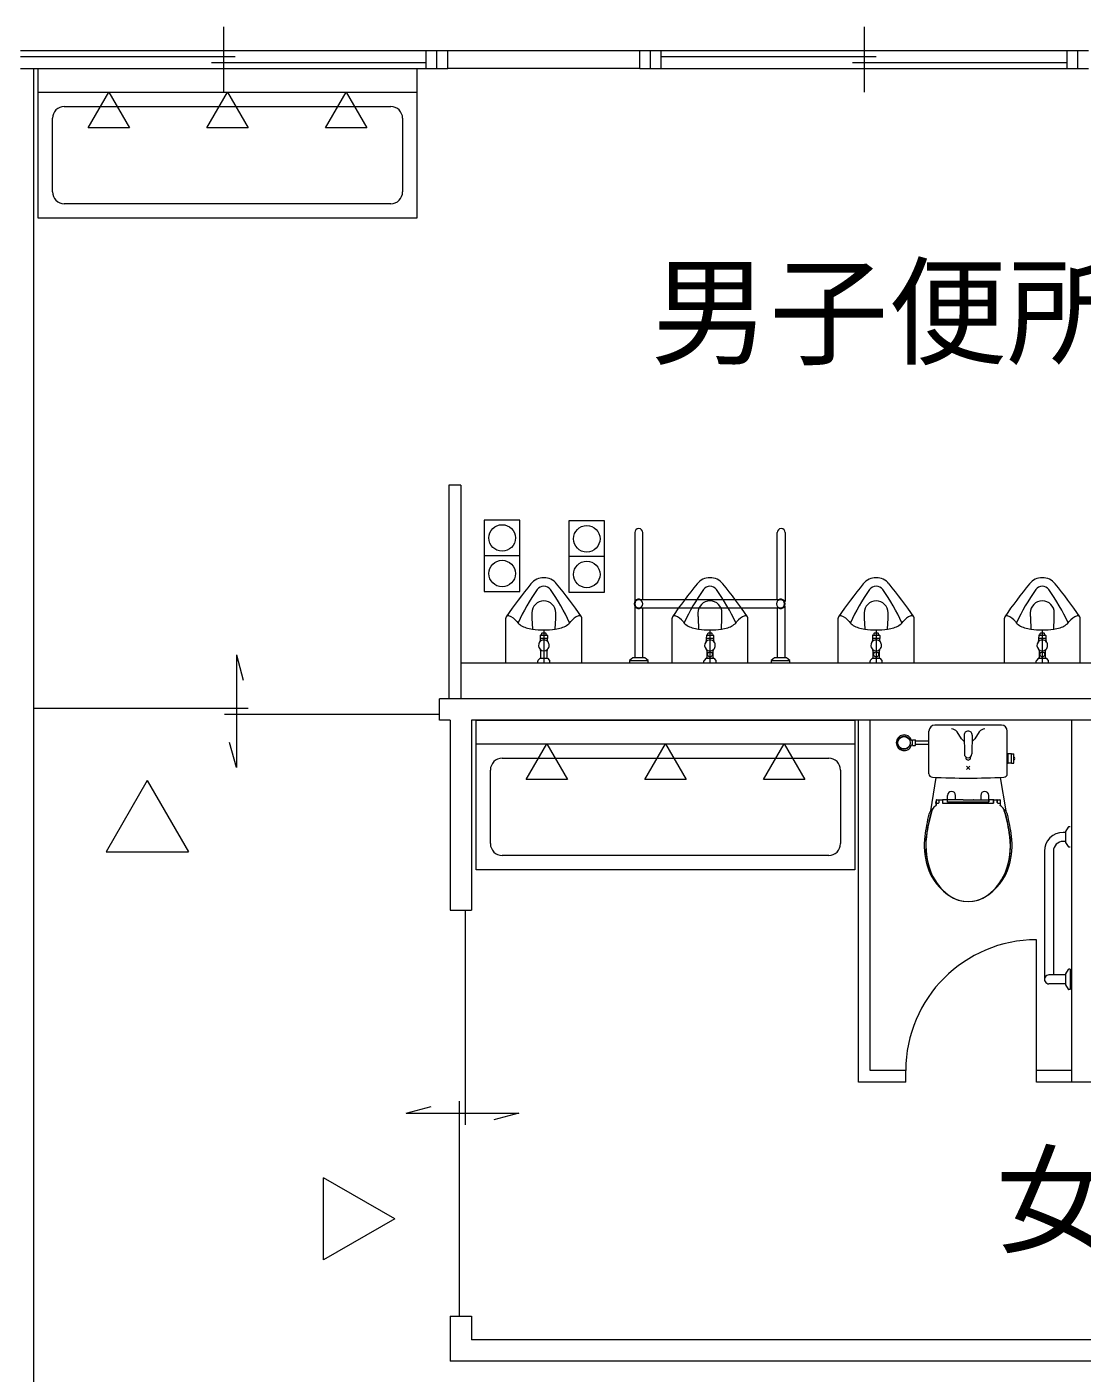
# Model space of a CAD drawing. Units: millimetres at full size, sheet at 1:100. Extents: x -84100 to 167013, y -59450 to 59350.
# Drawn here: x -24181 to -19736, y -21723 to -16053 of the extents above; entities that cross this region are included whole.
import ezdxf
from ezdxf.enums import TextEntityAlignment as Align

# ---------------------------------------------------------------- set-up
doc = ezdxf.new("R2010")
doc.units = ezdxf.units.MM
doc.header["$LTSCALE"] = 100
for name, color, linetype, lineweight in [('0-2_間仕切り', 5, 'Continuous', 9), ('0-4_通り芯', 3, 'Continuous', 9), ('0-7_作図線', 7, 'Continuous', 9), ('0-B_部屋面積', 4, 'Continuous', 9), ('3-1', 5, 'Continuous', 9)]:
    doc.layers.add(name, color=color, linetype=linetype, lineweight=lineweight)
doc.layers.add('1-E', color=7, linetype='Continuous')
doc.styles.add('ＭＳ ゴシック', font='')
doc.styles.get('ＭＳ ゴシック').set_extended_font_data('MS Gothic')

msp = doc.modelspace()

# ---------------------------------------------------------------- linework, layer by layer
at = {"layer": '0-2_間仕切り'}
for p, q in [((-23353.5, -16053.3), (-23353.5, -16328.3)), ((-20653.5, -16053.3), (-20653.5, -16328.3)), ((-24208.5, -16153.3), (-22498.5, -16153.3)), ((-21508.5, -16153.3), (-19798.5, -16153.3)), ((-24208.5, -16178.3), (-23303.5, -16178.3)), ((-23403.5, -16203.3), (-22498.5, -16203.3)), ((-21508.5, -16178.3), (-20603.5, -16178.3)), ((-20703.5, -16203.3), (-19798.5, -16203.3)), ((-24208.5, -16228.3), (-22498.5, -16228.3)), ((-21508.5, -16228.3), (-19798.5, -16228.3)), ((-23298.5, -18698.3), (-23298.5, -19173.3)), ((-23298.5, -18698.3), (-23270.1, -18804.5)), ((-24153.5, -18923.3), (-23248.5, -18923.3)), ((-23348.5, -18948.3), (-22443.5, -18948.3)), ((-23298.5, -19173.3), (-23327, -19067.2)), ((-22333.5, -20678.3), (-22333.5, -19773.3)), ((-22358.5, -21483.3), (-22358.5, -20578.3)), ((-22583.5, -20628.3), (-22477.4, -20599.9)), ((-22583.5, -20628.3), (-22108.5, -20628.3)), ((-22108.5, -20628.3), (-22214.7, -20656.8))]:
    msp.add_line(p, q, dxfattribs=at)
at = {"layer": '0-4_通り芯'}
for p, q in [((-22408.5, -16153.3), (-21598.5, -16153.3)), ((-24153.5, -16228.3), (-24153.5, -25228.3)), ((-21598.5, -16228.3), (-22408.5, -16228.3)), ((-22443.5, -18973.3), (-22443.5, -18883.3)), ((-16253.5, -18883.3), (-22443.5, -18883.3)), ((-22398.5, -18973.3), (-22443.5, -18973.3)), ((-22398.5, -18973.3), (-22398.5, -19773.3)), ((-22308.5, -18973.3), (-22308.5, -19773.3)), ((-16253.5, -18973.3), (-22308.5, -18973.3)), ((-22398.5, -19773.3), (-22308.5, -19773.3)), ((-22398.5, -21483.3), (-22308.5, -21483.3)), ((-22398.5, -21483.3), (-22398.5, -21673.3)), ((-22308.5, -21483.3), (-22308.5, -21583.3)), ((-16253.5, -21583.3), (-22308.5, -21583.3)), ((-16253.5, -21673.3), (-22398.5, -21673.3))]:
    msp.add_line(p, q, dxfattribs=at)
at = {"layer": '0-7_作図線'}
for p, q in [((-22498.5, -16153.3), (-22408.5, -16153.3)), ((-22498.5, -16228.3), (-22498.5, -16153.3)), ((-22453.5, -16228.3), (-22453.5, -16153.3)), ((-22408.5, -16228.3), (-22408.5, -16153.3)), ((-21598.5, -16153.3), (-21508.5, -16153.3)), ((-21598.5, -16228.3), (-21598.5, -16153.3)), ((-21553.5, -16228.3), (-21553.5, -16153.3)), ((-21508.5, -16228.3), (-21508.5, -16153.3)), ((-19798.5, -16153.3), (-19708.5, -16153.3)), ((-19798.5, -16228.3), (-19798.5, -16153.3)), ((-19753.5, -16228.3), (-19753.5, -16153.3)), ((-22498.5, -16228.3), (-22408.5, -16228.3)), ((-21598.5, -16228.3), (-21508.5, -16228.3)), ((-19798.5, -16228.3), (-19708.5, -16228.3))]:
    msp.add_line(p, q, dxfattribs=at)
at = {"layer": '0-B_部屋面積'}
for p, q in [((-24133.5, -16858.3), (-24133.5, -16228.3)), ((-24133.5, -16228.3), (-22538.5, -16228.3)), ((-24133.5, -16328.3), (-22538.5, -16328.3)), ((-24073.5, -16748.3), (-24073.5, -16438.3)), ((-24023.5, -16388.3), (-22648.5, -16388.3)), ((-22598.5, -16438.3), (-22598.5, -16748.3)), ((-22648.5, -16798.3), (-24023.5, -16798.3)), ((-22353.5, -17983.3), (-22403.5, -17983.3)), ((-22403.5, -17983.3), (-22403.5, -18883.3)), ((-22353.5, -17983.3), (-22353.5, -18883.3)), ((-21620.5, -18183.3), (-21620.5, -18473.8)), ((-21586.5, -18466.3), (-21586.5, -18183.3)), ((-21020.5, -18466.3), (-21020.5, -18183.3)), ((-20986.5, -18183.3), (-20986.5, -18473.8)), ((-22104.1, -18280.8), (-22254.1, -18280.8)), ((-21747.7, -18284.3), (-21897.7, -18284.3)), ((-21003.5, -18466.3), (-21603.5, -18466.3)), ((-22054, -18521.4), (-22054, -18533.4)), ((-21953, -18533.4), (-21953, -18521.4)), ((-21620.5, -18492.9), (-21620.5, -18711.3)), ((-21603.5, -18500.3), (-21003.5, -18500.3)), ((-21586.5, -18711.3), (-21586.5, -18500.3)), ((-21354, -18521.4), (-21354, -18533.4)), ((-21253, -18533.4), (-21253, -18521.4)), ((-21020.5, -18500.3), (-21020.5, -18711.3)), ((-20986.5, -18711.3), (-20986.5, -18492.9)), ((-20654, -18521.4), (-20654, -18533.4)), ((-20553, -18533.4), (-20553, -18521.4)), ((-19954, -18521.4), (-19954, -18533.4)), ((-19853, -18533.4), (-19853, -18521.4)), ((-22163.5, -18733.3), (-22163.5, -18543.3)), ((-22053.8, -18543.1), (-22051.5, -18589.5)), ((-22003.5, -18593.3), (-22003.5, -18733.3)), ((-21955.6, -18589.5), (-21953.3, -18543.1)), ((-21843.5, -18733.3), (-21843.5, -18543.3)), ((-21463.5, -18733.3), (-21463.5, -18543.3)), ((-21353.8, -18543.1), (-21351.5, -18589.5)), ((-21303.5, -18593.3), (-21303.5, -18733.3)), ((-21255.6, -18589.5), (-21253.3, -18543.1)), ((-21143.5, -18733.3), (-21143.5, -18543.3)), ((-20763.5, -18733.3), (-20763.5, -18543.3)), ((-20653.8, -18543.1), (-20651.5, -18589.5)), ((-20603.5, -18593.3), (-20603.5, -18733.3)), ((-20555.6, -18589.5), (-20553.3, -18543.1)), ((-20443.5, -18733.3), (-20443.5, -18543.3)), ((-20063.5, -18733.3), (-20063.5, -18543.3)), ((-19953.8, -18543.1), (-19951.5, -18589.5)), ((-19903.5, -18593.3), (-19903.5, -18733.3)), ((-19855.6, -18589.5), (-19853.3, -18543.1)), ((-19743.5, -18733.3), (-19743.5, -18543.3)), ((-21987.8, -18629.3), (-22019.3, -18629.3)), ((-22019.3, -18629.3), (-22019.3, -18638.5)), ((-22018.8, -18617.3), (-22019, -18629.3)), ((-22013.4, -18609.3), (-22013.5, -18615.3)), ((-21993.6, -18615.3), (-21993.7, -18609.3)), ((-21988.2, -18617.3), (-21988, -18629.3)), ((-21987.8, -18638.5), (-21987.8, -18629.3)), ((-21287.8, -18629.3), (-21319.3, -18629.3)), ((-21319.3, -18629.3), (-21319.3, -18638.5)), ((-21318.8, -18617.3), (-21319, -18629.3)), ((-21313.4, -18609.3), (-21313.5, -18615.3)), ((-21293.6, -18615.3), (-21293.7, -18609.3)), ((-21288.2, -18617.3), (-21288, -18629.3)), ((-21287.8, -18638.5), (-21287.8, -18629.3)), ((-20587.8, -18629.3), (-20619.3, -18629.3)), ((-20619.3, -18629.3), (-20619.3, -18638.5)), ((-20618.8, -18617.3), (-20619, -18629.3)), ((-20613.4, -18609.3), (-20613.5, -18615.3)), ((-20593.6, -18615.3), (-20593.7, -18609.3)), ((-20588.2, -18617.3), (-20588, -18629.3)), ((-20587.8, -18638.5), (-20587.8, -18629.3)), ((-19887.8, -18629.3), (-19919.3, -18629.3)), ((-19919.3, -18629.3), (-19919.3, -18638.5)), ((-19918.8, -18617.3), (-19919, -18629.3)), ((-19913.4, -18609.3), (-19913.5, -18615.3)), ((-19893.6, -18615.3), (-19893.7, -18609.3)), ((-19888.2, -18617.3), (-19888, -18629.3)), ((-19887.8, -18638.5), (-19887.8, -18629.3)), ((-22017, -18680), (-22017, -18712.3)), ((-21990, -18712.3), (-21990, -18680)), ((-21317, -18680), (-21317, -18712.3)), ((-21290, -18712.3), (-21290, -18680)), ((-20617, -18680), (-20617, -18712.3)), ((-20590, -18712.3), (-20590, -18680)), ((-19917, -18680), (-19917, -18712.3)), ((-19890, -18712.3), (-19890, -18680)), ((-18828.5, -18733.3), (-22353.5, -18733.3)), ((-22029.3, -18733.3), (-22029.3, -18724.9)), ((-22019.2, -18712.8), (-22028.2, -18722.2)), ((-22018.1, -18712.3), (-21988.9, -18712.3)), ((-21987.8, -18712.8), (-21978.9, -18722.2)), ((-21977.8, -18733.3), (-21977.8, -18724.9)), ((-21642.5, -18721.3), (-21564.5, -18721.3)), ((-21329.3, -18733.3), (-21329.3, -18724.9)), ((-21319.2, -18712.8), (-21328.2, -18722.2)), ((-21318.1, -18712.3), (-21288.9, -18712.3)), ((-21287.8, -18712.8), (-21278.9, -18722.2)), ((-21277.8, -18733.3), (-21277.8, -18724.9)), ((-21045.4, -18721.3), (-21045.4, -18733.3)), ((-20629.3, -18733.3), (-20629.3, -18724.9)), ((-20619.2, -18712.8), (-20628.2, -18722.2)), ((-20618.1, -18712.3), (-20588.9, -18712.3)), ((-20587.8, -18712.8), (-20578.9, -18722.2)), ((-20577.8, -18733.3), (-20577.8, -18724.9)), ((-19929.3, -18733.3), (-19929.3, -18724.9)), ((-19919.2, -18712.8), (-19928.2, -18722.2)), ((-19918.1, -18712.3), (-19888.9, -18712.3)), ((-19887.8, -18712.8), (-19878.9, -18722.2)), ((-19877.8, -18733.3), (-19877.8, -18724.9)), ((-22288.5, -19603.3), (-22288.5, -18973.3)), ((-22288.5, -18973.3), (-20693.5, -18973.3)), ((-20678.5, -20498.3), (-20678.5, -18973.3)), ((-20628.5, -20448.3), (-20628.5, -18973.3)), ((-20076, -18994.3), (-20356, -18994.3)), ((-19778.5, -20498.3), (-19778.5, -18973.3)), ((-20381, -19198.6), (-20381, -19019.3)), ((-20244, -19051.9), (-20262.7, -19022.3)), ((-20233, -19036.5), (-20232, -19115.4)), ((-20199, -19036.5), (-20200, -19115.4)), ((-20169.4, -19022.3), (-20188.1, -19051.9)), ((-20051, -19198.6), (-20051, -19019.3)), ((-22288.5, -19073.3), (-20693.5, -19073.3)), ((-20449.3, -19056.6), (-20438.8, -19056.6)), ((-20438, -19057.4), (-20438.8, -19056.6)), ((-20438, -19079.4), (-20438.8, -19080.1)), ((-20438, -19079.4), (-20438, -19057.4)), ((-20381, -19061), (-20438, -19061)), ((-20381, -19075.6), (-20438, -19075.6)), ((-22178.5, -19133.3), (-20803.5, -19133.3)), ((-20049, -19118.8), (-20051, -19118.8)), ((-20049, -19150.8), (-20051, -19150.8)), ((-20049, -19115.9), (-20049, -19153.8)), ((-20033.3, -19115.3), (-20048, -19114.9)), ((-20033.3, -19154.3), (-20048, -19154.8)), ((-20033, -19115.6), (-20024, -19115.6)), ((-20033, -19154.1), (-20033, -19115.6)), ((-20033, -19154.1), (-20024, -19154.1)), ((-20023, -19153.1), (-20023, -19116.6)), ((-22228.5, -19493.3), (-22228.5, -19183.3)), ((-20753.5, -19183.3), (-20753.5, -19493.3)), ((-20351.5, -19214.3), (-20374.1, -19355.3)), ((-20208.9, -19180.4), (-20223.1, -19166.3)), ((-20208.9, -19166.3), (-20223.1, -19180.4)), ((-20080.5, -19214.3), (-20057.9, -19355.3)), ((-20350.5, -19309.3), (-20350.5, -19331.1)), ((-20350.5, -19322.3), (-20340.5, -19322.3)), ((-20349.5, -19308.3), (-20338.7, -19308.3)), ((-20348.8, -19322.3), (-20340.7, -19322.1)), ((-20338.7, -19320.1), (-20338.7, -19308.3)), ((-20338.5, -19320.3), (-20338.5, -19309.3)), ((-20337.5, -19308.3), (-20324.5, -19308.3)), ((-20323.5, -19309.3), (-20323.5, -19322.7)), ((-20323.5, -19322.7), (-20323.3, -19322.7)), ((-20323.3, -19309.3), (-20323.3, -19322.7)), ((-20323.3, -19322.7), (-20246, -19322.7)), ((-20304.3, -19308.3), (-20322.3, -19308.3)), ((-20303.3, -19317.1), (-20303.3, -19309.3)), ((-20303, -19318), (-20303, -19290.3)), ((-20239, -19308.3), (-20302, -19308.3)), ((-20227, -19318.3), (-20301.2, -19319.1)), ((-20269.1, -19308.3), (-20269.1, -19303.3)), ((-20269, -19303.3), (-20269, -19290.3)), ((-20246, -19322.7), (-20245, -19322.7)), ((-20245, -19322.7), (-20243.9, -19322.8)), ((-20243.9, -19322.8), (-20242.6, -19322.8)), ((-20242.6, -19322.8), (-20241.2, -19322.8)), ((-20241.2, -19322.8), (-20239.6, -19322.8)), ((-20239.6, -19322.8), (-20237.9, -19322.8)), ((-20237.9, -19322.8), (-20236, -19322.8)), ((-20236, -19322.8), (-20234, -19322.8)), ((-20234.7, -19309.3), (-20197.4, -19309.3)), ((-20234, -19322.8), (-20231.8, -19322.8)), ((-20231.8, -19322.8), (-20229.5, -19322.8)), ((-20229.5, -19322.8), (-20227, -19322.8)), ((-20216, -19318.3), (-20227, -19318.3)), ((-20227, -19322.8), (-20221.5, -19322.8)), ((-20221.5, -19322.8), (-20216, -19322.8)), ((-20205, -19318.3), (-20216, -19318.3)), ((-20216, -19322.8), (-20210.5, -19322.8)), ((-20210.5, -19322.8), (-20205, -19322.8)), ((-20205, -19322.8), (-20202.5, -19322.8)), ((-20202.5, -19322.8), (-20200.2, -19322.8)), ((-20200.2, -19322.8), (-20198.1, -19322.8)), ((-20198.1, -19322.8), (-20196, -19322.8)), ((-20196, -19322.8), (-20194.1, -19322.8)), ((-20194.1, -19322.8), (-20192.4, -19322.8)), ((-20193, -19308.3), (-20130, -19308.3)), ((-20192.4, -19322.8), (-20190.8, -19322.8)), ((-20190.8, -19322.8), (-20189.4, -19322.8)), ((-20189.4, -19322.8), (-20188.1, -19322.8)), ((-20188.1, -19322.8), (-20187, -19322.7)), ((-20187, -19322.7), (-20186, -19322.7)), ((-20163, -19290.3), (-20163, -19303.3)), ((-20162.9, -19303.3), (-20162.9, -19308.3)), ((-20129, -19318), (-20129, -19290.3)), ((-20128.8, -19309.3), (-20128.8, -19317.1)), ((-20109.8, -19308.3), (-20127.8, -19308.3)), ((-20108.8, -19322.7), (-20108.8, -19309.3)), ((-20108.5, -19309.3), (-20108.5, -19322.7)), ((-20107.5, -19308.3), (-20094.5, -19308.3)), ((-20093.5, -19320.3), (-20093.5, -19309.3)), ((-20093.3, -19308.3), (-20082.5, -19308.3)), ((-20093.3, -19308.3), (-20093.3, -19320.1)), ((-20091.5, -19322.3), (-20081.5, -19322.3)), ((-20091.4, -19322.1), (-20083.2, -19322.3)), ((-20081.5, -19309.3), (-20081.5, -19331.1)), ((-19805.6, -19446), (-19815.6, -19446)), ((-19805.6, -19443.1), (-19805.6, -19487)), ((-19795, -19424), (-19805.3, -19442.1)), ((-19785.6, -19422.5), (-19792.4, -19422.5)), ((-19805.6, -19484), (-19815.6, -19484)), ((-19805.3, -19488), (-19795, -19506)), ((-20803.5, -19543.3), (-22178.5, -19543.3)), ((-19894.6, -19525), (-19894.6, -20065)), ((-19856.6, -19525), (-19856.6, -20046)), ((-19785.6, -19507.5), (-19792.4, -19507.5)), ((-19928.5, -20498.3), (-19928.5, -19898.3)), ((-19805.6, -20046), (-19875.6, -20046)), ((-19805.6, -20043.1), (-19805.6, -20087)), ((-19795, -20024), (-19805.3, -20042.1)), ((-19785.6, -20022.5), (-19792.4, -20022.5)), ((-19785.6, -20022.5), (-19785.6, -20107.5)), ((-19805.6, -20084), (-19875.6, -20084)), ((-19805.3, -20088), (-19795, -20106)), ((-19785.6, -20107.5), (-19792.4, -20107.5)), ((-20478.5, -20448.3), (-20628.5, -20448.3)), ((-20478.5, -20498.3), (-20478.5, -20448.3)), ((-19778.5, -20448.3), (-19928.5, -20448.3)), ((-20478.5, -20498.3), (-20678.5, -20498.3)), ((-19778.5, -20498.3), (-19928.5, -20498.3)), ((-19578.5, -20498.3), (-19778.5, -20498.3))]:
    msp.add_line(p, q, dxfattribs=at)
for points in [[(-22538.5, -16228.3), (-22538.5, -16858.3), (-24133.5, -16858.3)], [(-22016.8, -18615.3), (-21993.6, -18615.3), (-21990.2, -18615.3)], [(-21316.8, -18615.3), (-21293.6, -18615.3), (-21290.2, -18615.3)], [(-20616.8, -18615.3), (-20593.6, -18615.3), (-20590.2, -18615.3)], [(-19916.8, -18615.3), (-19893.6, -18615.3), (-19890.2, -18615.3)], [(-21564.5, -18733.3), (-21564.5, -18721.3), (-21578.4, -18711.3), (-21628.7, -18711.3), (-21642.5, -18721.3), (-21642.5, -18733.3)], [(-20981.2, -18711.3), (-21031.5, -18711.3), (-21045.4, -18721.3), (-20967.4, -18721.3)], [(-20967.4, -18733.3), (-20967.4, -18721.3), (-20981.2, -18711.3)], [(-20693.5, -18973.3), (-20693.5, -19603.3), (-22288.5, -19603.3)], [(-20450, -19079.4), (-20450, -19057.4), (-20449.3, -19056.6)], [(-20450, -19079.4), (-20449.3, -19080.1), (-20438.8, -19080.1)], [(-20130.8, -19319.1), (-20196, -19318.4), (-20205, -19318.3)], [(-20186, -19322.7), (-20108.8, -19322.7), (-20108.5, -19322.7)]]:
    msp.add_lwpolyline(points, dxfattribs=at)
for points in [[(-23836, -16328.3), (-23749.4, -16478.3), (-23922.6, -16478.3)], [(-23336, -16328.3), (-23249.4, -16478.3), (-23422.6, -16478.3)], [(-22836, -16328.3), (-22749.4, -16478.3), (-22922.6, -16478.3)], [(-22254.1, -18430.8), (-22104.1, -18430.8), (-22104.1, -18130.8), (-22254.1, -18130.8)], [(-21897.7, -18434.4), (-21747.7, -18434.4), (-21747.7, -18134.3), (-21897.7, -18134.3)], [(-21991, -19073.3), (-21904.4, -19223.3), (-22077.6, -19223.3)], [(-21491, -19073.3), (-21404.4, -19223.3), (-21577.6, -19223.3)], [(-20991, -19073.3), (-20904.4, -19223.3), (-21077.6, -19223.3)]]:
    msp.add_lwpolyline(points, close=True, dxfattribs=at)
for centre, radius in [((-22179.1, -18205.8), 55.9), ((-21822.7, -18209.4), 55.9), ((-22179.1, -18355.8), 55.9), ((-21822.7, -18359.4), 55.9), ((-21303.5, -18696.3), 10.5), ((-20603.5, -18696.3), 10.5), ((-19903.5, -18696.3), 10.5), ((-20486, -19068.3), 26.2)]:
    msp.add_circle(centre, radius, dxfattribs=at)
for centre, radius, start, end in [((-24023.5, -16438.3), 50, 90, 180), ((-22648.5, -16438.3), 50, 0, 90), ((-24023.5, -16748.3), 50, 180, 270), ((-22648.5, -16748.3), 50, 270, 360), ((-21603.5, -18183.3), 17, 0, 180), ((-21003.5, -18183.3), 17, 0, 180), ((-20511.6, -19667.7), 2000, 140.6252, 145.5969), ((-21382.2, -18891.4), 800, 144.2022, 155.828), ((-22003.5, -18443.3), 70, 90, 140.6255), ((-22003.5, -18443.3), 34, 35.8043, 144.1934), ((-22003.5, -18443.3), 70, 39.3751, 90), ((-22624.8, -18891.4), 800, 24.172, 35.7977), ((-23495.4, -19667.7), 2000, 34.4031, 39.3748), ((-19811.6, -19667.7), 2000, 140.6252, 145.5969), ((-20682.2, -18891.4), 800, 144.2022, 155.828), ((-21303.5, -18443.3), 70, 90, 140.6255), ((-21303.5, -18443.3), 34, 35.8043, 144.1934), ((-21303.5, -18443.3), 70, 39.3751, 90), ((-21924.8, -18891.4), 800, 24.172, 35.7977), ((-22795.4, -19667.7), 2000, 34.4031, 39.3748), ((-19111.6, -19667.7), 2000, 140.6252, 145.5969), ((-19982.2, -18891.4), 800, 144.2022, 155.828), ((-20603.5, -18443.3), 70, 90, 140.6255), ((-20603.5, -18443.3), 34, 35.8043, 144.1934), ((-20603.5, -18443.3), 70, 39.3751, 90), ((-21224.8, -18891.4), 800, 24.172, 35.7977), ((-22095.4, -19667.7), 2000, 34.4031, 39.3748), ((-18411.6, -19667.7), 2000, 140.6252, 145.5969), ((-19282.2, -18891.4), 800, 144.2022, 155.828), ((-19903.5, -18443.3), 70, 90, 140.6255), ((-19903.5, -18443.3), 34, 35.8043, 144.1934), ((-19903.5, -18443.3), 70, 39.3751, 90), ((-20524.8, -18891.4), 800, 24.172, 35.7977), ((-21395.4, -19667.7), 2000, 34.4031, 39.3748), ((-22003.5, -18521.4), 50.5, 0, 180), ((-21603.5, -18483.3), 19.5, 60.6679, 299.3321), ((-21603.5, -18483.3), 18.5, 66.7686, 293.2315), ((-21603.5, -18483.3), 17, 90, 270), ((-21603.5, -18483.3), 17, 270, 90), ((-21303.5, -18521.4), 50.5, 0, 180), ((-21006.4, -18483.3), 17, 90, 270), ((-21006.4, -18483.3), 19.5, 240.6679, 119.3321), ((-21006.4, -18483.3), 18.5, 246.7686, 113.2315), ((-21006.4, -18483.3), 17, 270, 90), ((-20603.5, -18521.4), 50.5, 0, 180), ((-19903.5, -18521.4), 50.5, 0, 180), ((-22153.5, -18543.3), 10, 145.598, 180), ((-22153.5, -18543.3), 10, 72.5961, 145.598), ((-22172.8, -18600.1), 70, 36.912, 71.4253), ((-21859, -18533.4), 195, 180, 182.8592), ((-22148, -18533.4), 195, 357.1408, 360), ((-21834.2, -18600.1), 70, 108.9638, 143.0885), ((-21853.5, -18543.3), 10, 34.4062, 110.1329), ((-21853.5, -18543.3), 10, 0, 34.4062), ((-21453.5, -18543.3), 10, 145.598, 180), ((-21453.5, -18543.3), 10, 72.5961, 145.598), ((-21472.8, -18600.1), 70, 36.912, 71.4253), ((-21159, -18533.4), 195, 180, 182.8592), ((-21448, -18533.4), 195, 357.1408, 360), ((-21134.2, -18600.1), 70, 108.9638, 143.0885), ((-21153.5, -18543.3), 10, 34.4062, 110.1329), ((-21153.5, -18543.3), 10, 0, 34.4062), ((-20753.5, -18543.3), 10, 145.598, 180), ((-20753.5, -18543.3), 10, 72.5961, 145.598), ((-20772.8, -18600.1), 70, 36.912, 71.4253), ((-20459, -18533.4), 195, 180, 182.8592), ((-20748, -18533.4), 195, 357.1408, 360), ((-20434.2, -18600.1), 70, 108.9638, 143.0885), ((-20453.5, -18543.3), 10, 34.4062, 110.1329), ((-20453.5, -18543.3), 10, 0, 34.4062), ((-20053.5, -18543.3), 10, 145.598, 180), ((-20053.5, -18543.3), 10, 72.5961, 145.598), ((-20072.8, -18600.1), 70, 36.912, 71.4253), ((-19759, -18533.4), 195, 180, 182.8592), ((-20048, -18533.4), 195, 357.1408, 360), ((-19734.2, -18600.1), 70, 108.9638, 143.0885), ((-19753.5, -18543.3), 10, 34.4062, 110.1329), ((-19753.5, -18543.3), 10, 0, 34.4062), ((-22060.9, -18516.1), 70, 216.911, 255.5564), ((-22003.5, -18293.3), 300, 255.5566, 260.8041), ((-22003.5, -18293.3), 300, 260.8041, 279.1959), ((-22003.5, -18293.3), 300, 279.1959, 284.4432), ((-21946.2, -18516.1), 70, 284.4436, 323.0885), ((-21360.9, -18516.1), 70, 216.911, 255.5564), ((-21303.5, -18293.3), 300, 255.5566, 260.8041), ((-21303.5, -18293.3), 300, 260.8041, 279.1959), ((-21303.5, -18293.3), 300, 279.1959, 284.4432), ((-21246.1, -18516.1), 70, 284.4436, 323.0885), ((-20660.9, -18516.1), 70, 216.911, 255.5564), ((-20603.5, -18293.3), 300, 255.5566, 260.8041), ((-20603.5, -18293.3), 300, 260.8041, 279.1959), ((-20603.5, -18293.3), 300, 279.1959, 284.4432), ((-20546.2, -18516.1), 70, 284.4436, 323.0885), ((-19960.9, -18516.1), 70, 216.911, 255.5564), ((-19903.5, -18293.3), 300, 255.5566, 260.8041), ((-19903.5, -18293.3), 300, 260.8041, 279.1959), ((-19903.5, -18293.3), 300, 279.1959, 284.4432), ((-19846.2, -18516.1), 70, 284.4436, 323.0885), ((-22003.5, -18658.3), 22.5, 142.401, 225.2917), ((-22029.3, -18638.5), 10, 323.5048, 0.0011), ((-22003.5, -18658.3), 22.5, 37.5992, 142.0066), ((-22016.8, -18617.3), 2, 89.9992, 178.9743), ((-22011.4, -18609.4), 2, 90.5502, 178.9027), ((-22003.5, -19407.3), 800, 89.4372, 90.5628), ((-21995.7, -18609.4), 2, 1.0915, 89.4254), ((-21990.2, -18617.3), 2, 1.0199, 89.9992), ((-21977.8, -18638.5), 10, 180, 217.5985), ((-22003.5, -18658.3), 22.5, 0, 37.5992), ((-21303.5, -18658.3), 22.5, 142.401, 225.2917), ((-21329.3, -18638.5), 10, 323.5048, 0.0011), ((-21303.5, -18658.3), 22.5, 37.5992, 142.0066), ((-21316.8, -18617.3), 2, 89.9992, 178.9743), ((-21311.4, -18609.4), 2, 90.5502, 178.9027), ((-21303.5, -19407.3), 800, 89.4372, 90.5628), ((-21295.7, -18609.4), 2, 1.0915, 89.4254), ((-21290.2, -18617.3), 2, 1.0199, 89.9992), ((-21277.8, -18638.5), 10, 180, 217.5985), ((-21303.5, -18658.3), 22.5, 0, 37.5992), ((-20603.5, -18658.3), 22.5, 142.401, 225.2917), ((-20629.3, -18638.5), 10, 323.5048, 0.0011), ((-20603.5, -18658.3), 22.5, 37.5992, 142.0066), ((-20616.8, -18617.3), 2, 89.9992, 178.9743), ((-20611.4, -18609.4), 2, 90.5502, 178.9027), ((-20603.5, -19407.3), 800, 89.4372, 90.5628), ((-20595.7, -18609.4), 2, 1.0915, 89.4254), ((-20590.2, -18617.3), 2, 1.0199, 89.9992), ((-20577.8, -18638.5), 10, 180, 217.5985), ((-20603.5, -18658.3), 22.5, 0, 37.5992), ((-19903.5, -18658.3), 22.5, 142.401, 225.2917), ((-19929.3, -18638.5), 10, 323.5048, 0.0011), ((-19903.5, -18658.3), 22.5, 37.5992, 142.0066), ((-19916.8, -18617.3), 2, 89.9992, 178.9743), ((-19911.4, -18609.4), 2, 90.5502, 178.9027), ((-19903.5, -19407.3), 800, 89.4372, 90.5628), ((-19895.7, -18609.4), 2, 1.0915, 89.4254), ((-19890.2, -18617.3), 2, 1.0199, 89.9992), ((-19877.8, -18638.5), 10, 180, 217.5985), ((-19903.5, -18658.3), 22.5, 0, 37.5992), ((-22003.5, -18658.3), 22.5, 225.2917, 314.6907), ((-22025, -18680), 8, 0, 44.8544), ((-21982, -18680), 8, 135.1951, 180), ((-22003.5, -18658.3), 22.5, 314.6907, 360), ((-21303.5, -18658.3), 22.5, 225.2917, 314.6907), ((-21325, -18680), 8, 0, 44.8544), ((-21282, -18680), 8, 135.1951, 180), ((-21303.5, -18658.3), 22.5, 314.6907, 360), ((-20603.5, -18658.3), 22.5, 225.2917, 314.6907), ((-20625, -18680), 8, 0, 44.8544), ((-20582, -18680), 8, 135.1951, 180), ((-20603.5, -18658.3), 22.5, 314.6907, 360), ((-19903.5, -18658.3), 22.5, 225.2917, 314.6907), ((-19925, -18680), 8, 0, 44.8544), ((-19882, -18680), 8, 135.1951, 180), ((-19903.5, -18658.3), 22.5, 314.6907, 360), ((-22025.3, -18724.9), 4, 136.327, 180), ((-22018.1, -18713.8), 1.5, 89.9989, 136.3287), ((-21988.9, -18713.8), 1.5, 43.6697, 89.9989), ((-21981.8, -18724.9), 4, 0, 43.6686), ((-21325.3, -18724.9), 4, 136.327, 180), ((-21318.1, -18713.8), 1.5, 89.9989, 136.3287), ((-21288.9, -18713.8), 1.5, 43.6697, 89.9989), ((-21281.8, -18724.9), 4, 0, 43.6686), ((-20625.3, -18724.9), 4, 136.327, 180), ((-20618.1, -18713.8), 1.5, 89.9989, 136.3287), ((-20588.9, -18713.8), 1.5, 43.6697, 89.9989), ((-20581.8, -18724.9), 4, 0, 43.6686), ((-19925.3, -18724.9), 4, 136.327, 180), ((-19918.1, -18713.8), 1.5, 89.9989, 136.3287), ((-19888.9, -18713.8), 1.5, 43.6697, 89.9989), ((-19881.8, -18724.9), 4, 0, 43.6686), ((-20356, -19019.3), 25, 90, 180), ((-20076, -19019.3), 25, 0, 90), ((-20486, -19068.3), 33, 19.0987, 340.7532), ((-20486, -19068.3), 27, 39.9937, 319.8582), ((-20450, -19038.1), 20, 219.9937, 270), ((-20286.6, -19040.3), 30, 37, 90), ((-20216, -19036.3), 17, 90, 180.7285), ((-20216, -19036.3), 17, 359.2714, 90), ((-20145.4, -19040.3), 30, 90, 143), ((-20450.1, -19098.6), 20, 90, 139.8582), ((-20216, -19034.3), 33, 212.1017, 239.6694), ((-20216, -19034.3), 33, 300.3305, 327.8983), ((-22178.5, -19183.3), 50, 90, 180), ((-20803.5, -19183.3), 50, 0, 90), ((-20216, -19115.4), 16, 180, 0), ((-20216, -19131.3), 10, 162.1567, 17.8433), ((-20048, -19115.9), 1, 88.2101, 180), ((-20048, -19153.8), 1, 180, 271.7899), ((-20033.3, -19115.6), 0.3, 0, 88.2101), ((-20033.3, -19154), 0.3, 271.7899, 360), ((-20024, -19116.6), 1, 0, 90), ((-20024, -19153.1), 1, 270, 0), ((-20027.3, -19134.8), 8.3, 301.203, 58.7969), ((-20366, -19198.6), 15, 180, 267.1187), ((-20216, -16217.3), 3000, 267.1196, 270), ((-20216, -16217.3), 3000, 270, 272.8804), ((-20066, -19198.6), 15, 272.8773, 359.9998), ((-20286, -19290.3), 17, 0, 180), ((-20146, -19290.3), 17, 0, 180), ((-20334.8, -19364.2), 35, 119.483, 152.7403), ((-20322.8, -19322.3), 30, 157.4597, 200.2406), ((-20353.5, -19331.1), 3, 299.483, 328.6076), ((-20353.5, -19331.1), 3, 328.6076, 360), ((-20349.5, -19309.3), 1, 90, 180), ((-20349.5, -19323.3), 1, 90, 180), ((-20340.7, -19320.1), 2, 271.7013, 360), ((-20340.5, -19320.3), 2, 270, 0), ((-20337.5, -19309.3), 1, 90, 180), ((-20324.5, -19309.3), 1, 0, 90), ((-20322.3, -19309.3), 1, 90, 180), ((-20304.3, -19309.3), 1, 0, 90), ((-20301.3, -19317.1), 2, 180, 208.955), ((-20301.3, -19317.1), 2, 208.955, 270.9538), ((-20302, -19309.3), 1, 90, 180), ((-20239, -19313.3), 5, 64.1581, 90), ((-20234.7, -19304.3), 5, 244.1581, 270), ((-20197.4, -19304.3), 5, 270, 295.8419), ((-20193, -19313.3), 5, 90, 115.8419), ((-20130.8, -19317.1), 2, 269.0234, 331.0449), ((-20130, -19309.3), 1, 0, 90), ((-20130.8, -19317.1), 2, 331.045, 360), ((-20127.8, -19309.3), 1, 90, 180), ((-20109.8, -19309.3), 1, 0, 90), ((-20107.5, -19309.3), 1, 90, 180), ((-20094.5, -19309.3), 1, 0, 90), ((-20091.5, -19320.3), 2, 180, 270), ((-20091.3, -19320.1), 2, 180, 268.2986), ((-20082.5, -19309.3), 1, 0, 90), ((-20082.5, -19323.3), 1, 0, 90), ((-20109.2, -19322.3), 30, 339.7594, 22.5403), ((-20078.5, -19331.1), 3, 180, 211.3923), ((-20078.5, -19331.1), 3, 211.3923, 240.517), ((-20097.2, -19364.2), 35, 27.2597, 60.517), ((-19605, -19562.7), 800, 166.0171, 172.7344), ((-19560.5, -19576.7), 840, 165.6984, 171.8559), ((-19541.8, -19591.8), 860, 163.9895, 170.2508), ((-20347.3, -19377.8), 35, 122.1422, 166.0171), ((-20340.5, -19377.8), 35, 145.9236, 165.6984), ((-20334.8, -19364.2), 35, 152.7403, 163.9895), ((-20097.2, -19364.2), 35, 16.0105, 27.2597), ((-20084.7, -19377.8), 35, 13.9829, 57.8578), ((-20890.2, -19591.8), 860, 9.7492, 16.0105), ((-20091.5, -19377.8), 35, 14.3016, 34.0763), ((-20871.6, -19576.7), 840, 8.144, 14.3016), ((-20827.1, -19562.7), 800, 7.2656, 13.9829), ((-20074, -19500.3), 320, 170.2508, 197.5017), ((-20358, -19500.3), 320, 342.4982, 9.7492), ((-19815.6, -19525), 79, 90, 180), ((-19803.6, -19443.1), 2, 150.1, 180), ((-19792.4, -19425.5), 3, 90, 150.101), ((-22178.5, -19493.3), 50, 180, 270), ((-20803.5, -19493.3), 50, 270, 360), ((-20094, -19500.3), 307, 172.7344, 196.0572), ((-20094, -19500.3), 301, 171.8559, 198.7834), ((-20338, -19500.3), 301, 341.2166, 8.144), ((-20338, -19500.3), 307, 343.9428, 7.2656), ((-19815.6, -19525), 41, 90, 180), ((-19803.6, -19487), 2, 180, 209.9), ((-19792.4, -19504.5), 3, 209.899, 270), ((-20170.9, -19522.5), 227, 196.0572, 239.9109), ((-20164.6, -19528.9), 225, 197.5017, 234.263), ((-20261.1, -19522.5), 227, 300.0891, 343.9428), ((-20267.4, -19528.9), 225, 305.737, 342.4982), ((-20216, -19600.3), 137, 234.263, 305.737), ((-20216, -19600.3), 137, 239.9109, 300.089), ((-19928.5, -20448.3), 550, 90, 180), ((-19875.6, -20065), 19, 89.9996, 270), ((-19803.6, -20043.1), 2, 150.1, 180), ((-19792.4, -20025.5), 3, 90, 150.102), ((-19803.6, -20087), 2, 180, 209.9), ((-19792.4, -20104.5), 3, 209.898, 270)]:
    msp.add_arc(centre, radius, start, end, dxfattribs=at)
at = {"layer": '3-1'}
for p, q in [((-23674, -19227.6), (-23847.2, -19527.6)), ((-23674, -19227.6), (-23500.8, -19527.6)), ((-23847.2, -19527.6), (-23500.8, -19527.6)), ((-22931, -21246.7), (-22931, -20900.3)), ((-22631, -21073.5), (-22931, -20900.3)), ((-22631, -21073.5), (-22931, -21246.7))]:
    msp.add_line(p, q, dxfattribs=at)

# ---------------------------------------------------------------- texts
at = {"layer": '1-E', "style": 'ＭＳ ゴシック'}
for s, p in [('男子便所', (-21552.8, -17547)), ('女子便所', (-20099.9, -21287.5))]:
    msp.add_text(s, height=366.6, dxfattribs=at).set_placement(p, align=Align.BOTTOM_LEFT)

doc.saveas('drawing.dxf')
